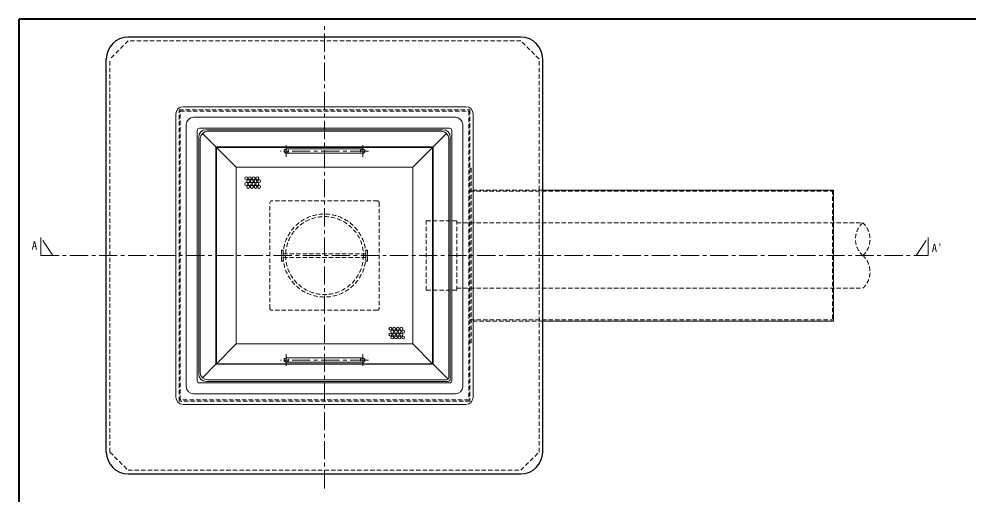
# Model space of a CAD drawing. Units: millimetres at full size, sheet at 1:5; details may follow other scales. Extents: x -1057 to 968, y -699 to 706.
# Drawn here: x -1057 to 249, y 52 to 706 of the extents above; entities that cross this region are included whole.
import ezdxf
from ezdxf.enums import TextEntityAlignment as Align

# ---------------------------------------------------------------- set-up
doc = ezdxf.new("R2010")
doc.units = ezdxf.units.MM
doc.header["$LTSCALE"] = 5
doc.linetypes.add('CHAIN1', pattern=[8, 5, -1, 1, -1])
doc.linetypes.add('DASHED1', pattern=[1.8, 1.2, -0.6])
doc.layers.add('0-0_ﾚｲﾔ1', color=4, linetype='Continuous', lineweight=9)
doc.styles.add('ＭＳ ゴシック', font='')
doc.styles.get('ＭＳ ゴシック').set_extended_font_data('MS Gothic')

msp = doc.modelspace()

# ---------------------------------------------------------------- linework, layer by layer
at = {"layer": '0-0_ﾚｲﾔ1', "color": 1, "lineweight": 40}
for p in [(-1056.961, -699.318), (968.039, 705.682)]:
    msp.add_line(p, (-1056.961, 705.682), dxfattribs=at)
at = {"layer": '0-0_ﾚｲﾔ1', "linetype": 'CHAIN1'}
for p, q in [((-636.961, 60.682), (-636.961, 700.682)), ((-576.461, 524.268), (-697.461, 524.268)), ((-689.461, 532.268), (-689.461, 516.268)), ((-584.461, 532.268), (-584.461, 516.268)), ((-1010.294, 380.682), (-1026.961, 405.682)), ((-1026.961, 405.682), (-1026.961, 380.682)), ((176.372, 380.682), (193.039, 405.682)), ((193.039, 405.682), (193.039, 380.682)), ((-1026.961, 380.682), (193.039, 380.682)), ((-576.461, 237.096), (-697.461, 237.096)), ((-689.461, 229.096), (-689.461, 245.096)), ((-584.461, 229.096), (-584.461, 245.096))]:
    msp.add_line(p, q, dxfattribs=at)
at = {"layer": '0-0_ﾚｲﾔ1', "color": 5, "lineweight": 25}
for p, q in [((-366.961, 680.682), (-906.961, 680.682)), ((-936.961, 110.682), (-936.961, 650.682)), ((-336.961, 110.682), (-336.961, 650.682)), ((-906.961, 80.682), (-366.961, 80.682))]:
    msp.add_line(p, q, dxfattribs=at)
at = {"layer": '0-0_ﾚｲﾔ1', "linetype": 'DASHED1'}
for p, q in [((-906.961, 675.682), (-931.961, 650.682)), ((-366.961, 675.682), (-906.961, 675.682)), ((-931.961, 110.682), (-931.961, 650.682)), ((-836.961, 580.682), (-436.961, 580.682)), ((-836.961, 180.682), (-836.961, 580.682)), ((-835.361, 579.082), (-438.561, 579.082)), ((-835.361, 182.282), (-835.361, 579.082)), ((-438.561, 579.082), (-438.561, 182.282)), ((-436.961, 580.682), (-436.961, 180.682)), ((-436.961, 500.682), (-435.361, 500.682)), ((-435.361, 500.682), (-435.361, 260.682)), ((-336.961, 470.682), (-436.961, 470.682)), ((61.439, 470.682), (61.439, 290.682)), ((-436.961, 469.082), (61.439, 469.082)), ((-711.961, 307.682), (-711.961, 453.682)), ((-563.961, 455.682), (-709.961, 455.682)), ((-561.961, 453.682), (-561.961, 307.682)), ((-454.961, 425.682), (103.039, 425.682)), ((-696.261, 388.182), (-696.261, 373.182)), ((-693.961, 383.182), (-579.961, 383.182)), ((-577.661, 388.182), (-577.661, 373.182)), ((-696.261, 373.182), (-693.961, 373.182)), ((-693.961, 378.182), (-579.961, 378.182)), ((-577.661, 373.182), (-579.961, 373.182)), ((-454.961, 335.682), (103.039, 335.682)), ((-563.961, 305.682), (-709.961, 305.682)), ((-436.961, 292.282), (61.439, 292.282)), ((-336.961, 290.682), (-436.961, 290.682)), ((-436.961, 260.682), (-435.361, 260.682)), ((-436.961, 180.682), (-836.961, 180.682)), ((-438.561, 182.282), (-835.361, 182.282)), ((-931.961, 110.682), (-906.961, 85.682)), ((-366.961, 85.682), (-341.961, 110.682)), ((-906.961, 85.682), (-366.961, 85.682))]:
    msp.add_line(p, q, dxfattribs=at)
at = {"layer": '0-0_ﾚｲﾔ1'}
for p, q in [((-841.421, 186.222), (-841.421, 575.142)), ((-831.421, 585.142), (-442.501, 585.142)), ((-432.501, 575.142), (-432.501, 186.222)), ((-811.961, 208.682), (-811.961, 552.682)), ((-808.961, 555.682), (-464.961, 555.682)), ((-461.961, 552.682), (-461.961, 208.682)), ((-786.254, 231.389), (-786.254, 529.975)), ((-786.254, 529.975), (-487.668, 529.975)), ((-785.547, 232.096), (-785.547, 529.268)), ((-584.461, 527.268), (-689.461, 527.268)), ((-515.659, 501.983), (-488.375, 529.268)), ((-488.375, 529.268), (-488.375, 232.096)), ((-487.668, 529.975), (-487.668, 231.389)), ((-584.461, 521.268), (-689.461, 521.268)), ((-515.659, 259.38), (-515.659, 501.983)), ((-758.262, 259.38), (-785.547, 232.096)), ((-758.262, 259.38), (-515.659, 259.38)), ((-515.659, 259.38), (-488.375, 232.096)), ((-584.461, 240.096), (-689.461, 240.096)), ((-487.668, 231.389), (-786.254, 231.389)), ((-488.375, 232.096), (-785.547, 232.096)), ((-584.461, 234.096), (-689.461, 234.096)), ((-808.961, 205.682), (-464.961, 205.682)), ((-831.421, 176.222), (-442.501, 176.222))]:
    msp.add_line(p, q, dxfattribs=at)
at = {"layer": '0-0_ﾚｲﾔ1', "color": 3, "lineweight": 18}
for p, q in [((-816.961, 570.682), (-456.961, 570.682)), ((-826.961, 200.682), (-826.961, 560.682)), ((-446.961, 560.682), (-446.961, 200.682)), ((-816.961, 190.682), (-456.961, 190.682))]:
    msp.add_line(p, q, dxfattribs=at)
at = {"layer": '0-0_ﾚｲﾔ1', "color": 7, "lineweight": 18}
for p, q in [((-474.082, 553.56), (-799.84, 553.56)), ((-476.204, 551.439), (-797.718, 551.439)), ((-809.84, 217.803), (-809.84, 543.56)), ((-807.718, 219.924), (-807.718, 541.439)), ((-786.254, 529.975), (-804.789, 548.51)), ((-487.668, 529.975), (-469.132, 548.51)), ((-466.204, 212.924), (-466.204, 541.439)), ((-464.082, 210.803), (-464.082, 543.56)), ((-336.961, 470.682), (63.039, 470.682)), ((63.039, 470.682), (63.039, 290.682)), ((-336.961, 290.682), (63.039, 290.682)), ((-786.254, 231.389), (-804.789, 212.853)), ((-487.668, 231.389), (-467.082, 210.803)), ((-469.204, 209.924), (-797.718, 209.924)), ((-467.082, 207.803), (-799.84, 207.803))]:
    msp.add_line(p, q, dxfattribs=at)
at = {"layer": '0-0_ﾚｲﾔ1', "color": 7, "linetype": 'DASHED1', "lineweight": 18}
for p, q in [((-496.961, 333.182), (-496.961, 428.182)), ((-496.961, 428.182), (-454.961, 428.182)), ((-454.961, 333.182), (-454.961, 428.182)), ((-496.961, 333.182), (-454.961, 333.182))]:
    msp.add_line(p, q, dxfattribs=at)
at = {"layer": '0-0_ﾚｲﾔ1', "linetype": 'DASHED1'}
for points in [[(-341.961, 110.682), (-341.961, 650.682), (-366.961, 675.682)], [(-696.261, 388.182), (-693.961, 388.182), (-693.961, 373.182)], [(-577.661, 388.182), (-579.961, 388.182), (-579.961, 373.182)]]:
    msp.add_lwpolyline(points, dxfattribs=at)
at = {"layer": '0-0_ﾚｲﾔ1'}
for points in [[(-758.262, 501.983), (-785.547, 529.268), (-488.375, 529.268)], [(-515.659, 501.983), (-758.262, 501.983), (-758.262, 259.38)]]:
    msp.add_lwpolyline(points, dxfattribs=at)
for centre in [(-744.436, 486.977), (-741.936, 482.977), (-739.436, 486.977), (-736.936, 482.977), (-734.436, 486.977), (-731.936, 482.977), (-729.436, 486.977), (-726.936, 482.977), (-744.436, 478.977), (-741.936, 474.977), (-739.436, 478.977), (-736.936, 474.977), (-734.436, 478.977), (-731.936, 474.977), (-729.436, 478.977), (-726.936, 474.977), (-546.302, 280.123), (-543.802, 276.123), (-541.302, 280.123), (-538.802, 276.123), (-536.302, 280.123), (-533.802, 276.123), (-531.302, 280.123), (-528.802, 276.123), (-546.302, 272.123), (-543.802, 268.123), (-541.302, 272.123), (-538.802, 268.123), (-536.302, 272.123), (-533.802, 268.123), (-531.302, 272.123), (-528.802, 268.123)]:
    msp.add_circle(centre, 2, dxfattribs=at)
at = {"layer": '0-0_ﾚｲﾔ1', "linetype": 'DASHED1'}
for radius in [57, 53.5]:
    msp.add_circle((-636.961, 380.682), radius, dxfattribs=at)
at = {"layer": '0-0_ﾚｲﾔ1', "color": 5, "lineweight": 25}
for centre, start, end in [((-906.961, 650.682), 90, 180), ((-366.961, 650.682), 0, 90), ((-906.961, 110.682), 180, 270), ((-366.961, 110.682), 270, 0)]:
    msp.add_arc(centre, 30, start, end, dxfattribs=at)
at = {"layer": '0-0_ﾚｲﾔ1'}
for centre, radius, start, end in [((-831.421, 575.142), 10, 90, 180), ((-442.501, 575.142), 10, 0, 90), ((-808.961, 552.682), 3, 90, 180), ((-464.961, 552.682), 3, 0, 90), ((-689.461, 524.268), 3, 90, 270), ((-584.461, 524.268), 3, 270, 90), ((-689.461, 237.096), 3, 90, 270), ((-584.461, 237.096), 3, 270, 90), ((-808.961, 208.682), 3, 180, 270), ((-464.961, 208.682), 3, 270, 0), ((-831.421, 186.222), 10, 180, 270), ((-442.501, 186.222), 10, 270, 0)]:
    msp.add_arc(centre, radius, start, end, dxfattribs=at)
at = {"layer": '0-0_ﾚｲﾔ1', "color": 3, "lineweight": 18}
for centre, start, end in [((-816.961, 560.682), 90, 180), ((-456.961, 560.682), 0, 90), ((-816.961, 200.682), 180, 270), ((-456.961, 200.682), 270, 0)]:
    msp.add_arc(centre, 10, start, end, dxfattribs=at)
at = {"layer": '0-0_ﾚｲﾔ1', "color": 7, "lineweight": 18}
for centre, radius, start, end in [((-799.84, 543.56), 10, 90, 180), ((-797.718, 541.439), 10, 90, 180), ((-476.204, 541.439), 10, 0, 90), ((-474.082, 543.56), 10, 0, 90), ((-799.84, 217.803), 10, 180, 270), ((-797.718, 219.924), 10, 180, 270), ((-469.204, 212.924), 3, 270, 0), ((-467.082, 210.803), 3, 270, 0)]:
    msp.add_arc(centre, radius, start, end, dxfattribs=at)
at = {"layer": '0-0_ﾚｲﾔ1', "linetype": 'DASHED1'}
for centre, radius, start, end in [((-689.461, 524.268), 3, 270, 90), ((-584.461, 524.268), 3, 90, 270), ((-709.961, 454.282), 1.4, 90, 180), ((-563.961, 453.682), 2, 0, 90), ((123.352, 403.182), 30.312, 132.07502, 227.92498), ((82.727, 403.182), 30.312, 312.07502, 47.92498), ((82.727, 358.182), 30.312, 312.07502, 47.92498), ((-709.961, 307.682), 2, 180, 270), ((-563.961, 307.682), 2, 270, 0), ((-689.461, 237.096), 3, 270, 90), ((-584.461, 237.096), 3, 90, 270)]:
    msp.add_arc(centre, radius, start, end, dxfattribs=at)

# ---------------------------------------------------------------- texts
at = {"layer": '0-0_ﾚｲﾔ1', "color": 7, "style": 'ＭＳ ゴシック'}
msp.add_text('A', height=11, dxfattribs=at).set_placement((-1039.461, 385.682), align=Align.BOTTOM_LEFT)
at = {"layer": '0-0_ﾚｲﾔ1', "color": 7, "insert": (198.039, 385.682), "char_height": 11, "attachment_point": 7, "style": 'ＭＳ ゴシック'}
msp.add_mtext('\\T1.24;\\W0.95;A’', dxfattribs=at)

doc.saveas('drawing.dxf')
